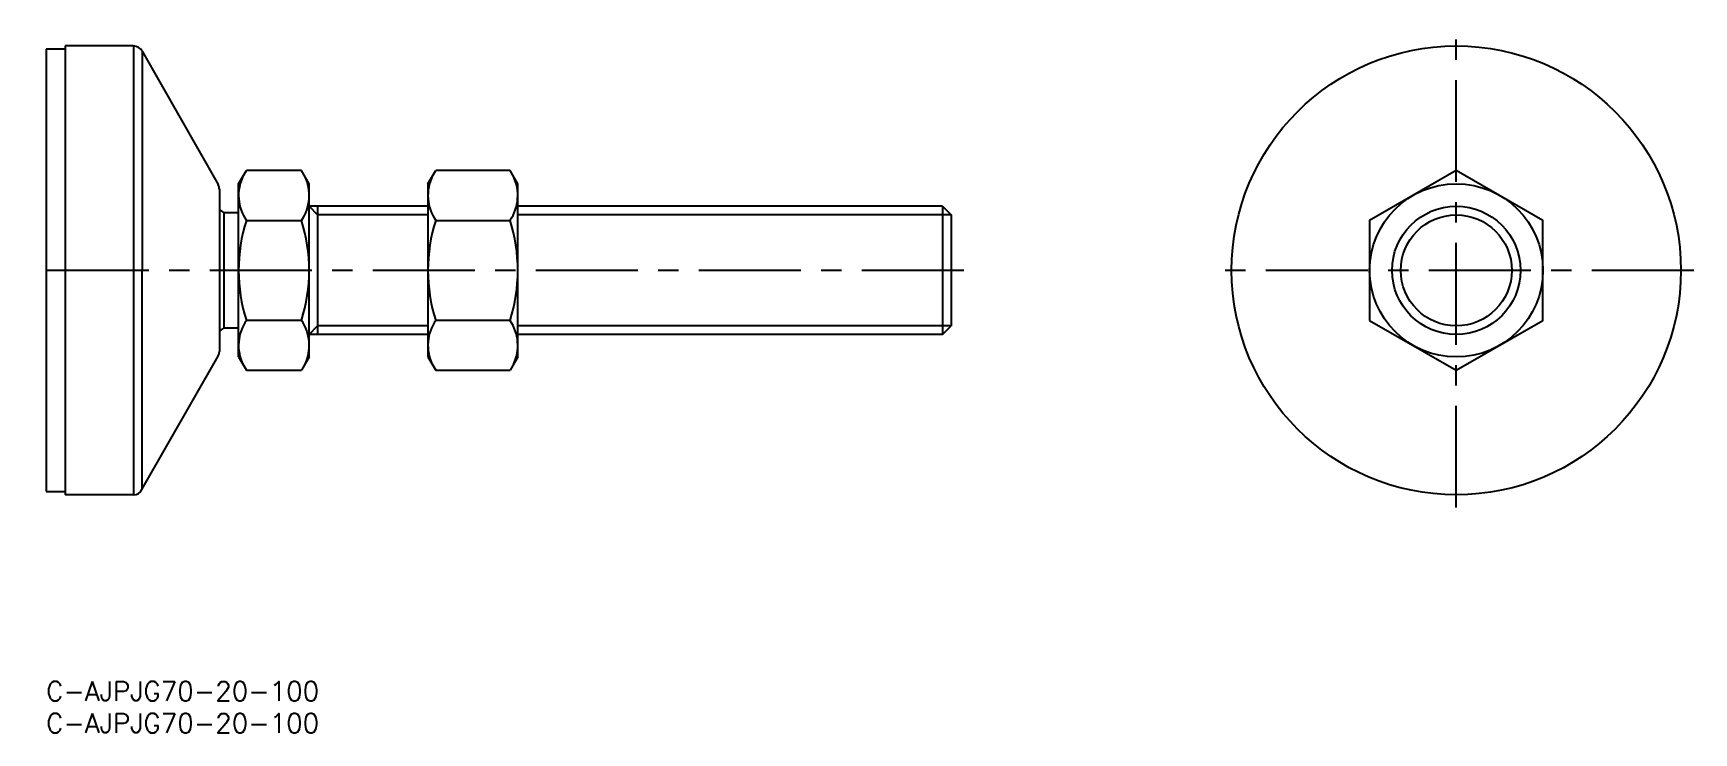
# Model space of a CAD drawing. Extents: x -2 to 257, y -8 to 101.
import ezdxf

# ---------------------------------------------------------------- set-up
doc = ezdxf.new("R2010")
doc.units = 0
doc.header["$LTSCALE"] = 0.5
doc.linetypes.add('CENTER', pattern=[50.8, 31.75, -6.35, 6.35, -6.35])
doc.layers.get('0').update_dxf_attribs({"linetype": 'CONTINUOUS'})
doc.layers.add('CENTER', color=1, linetype='CENTER')
doc.layers.add('後で消してね', color=7, linetype='CONTINUOUS')
doc.styles.get("Standard").update_dxf_attribs({"font": 'txt.shx', "height": 3, "bigfont": 'bigfont.shx'})

# ---------------------------------------------------------------- blocks, each defined once
blk = doc.blocks.new('*U12')
at = {"color": 7, "linetype": 'CONTINUOUS'}
blk.add_text('C-AJPJG70-20-100', height=3, dxfattribs=at).set_placement((0, -3))
blk = doc.blocks.new('*U13')
at = {"color": 7, "linetype": 'CONTINUOUS'}
blk.add_text('C-AJPJG70-20-100', height=3, dxfattribs=at).set_placement((0, -8))

msp = doc.modelspace()

# ---------------------------------------------------------------- linework, layer by layer
at = {"color": 7, "linetype": 'CONTINUOUS'}
for p, q in [((3, 98.63), (0, 98.63)), ((0, 98.63), (0, 29.63)), ((3, 99.13), (3, 29.13)), ((13.63, 99.13), (3, 99.13)), ((13.63, 99.13), (13.64, 29.13)), ((14.99, 98.32), (14.94, 29.93)), ((14.99, 98.32), (26.8, 77.52)), ((30, 77.63), (31.21, 79.72)), ((30, 50.63), (30, 77.63)), ((39.79, 79.72), (31.21, 79.72)), ((41, 77.63), (39.79, 79.72)), ((41, 50.63), (41, 77.63)), ((59.5, 77.63), (60.71, 79.72)), ((59.5, 77.63), (59.5, 50.63)), ((72.29, 79.72), (60.71, 79.72)), ((73.5, 77.63), (72.29, 79.72)), ((73.5, 50.63), (73.5, 77.63)), ((27, 76.78), (27, 51.48)), ((30, 73.13), (27.69, 73.13)), ((27.69, 73.13), (27.69, 55.13)), ((59.5, 74.13), (41, 74.13)), ((42.31, 74.13), (42.31, 54.13)), ((139.65, 74.13), (73.5, 74.13)), ((139.65, 74.13), (139.65, 54.13)), ((139.65, 74.13), (141, 72.78)), ((141, 72.78), (141, 55.48)), ((31.21, 71.92), (39.79, 71.92)), ((60.71, 71.92), (72.29, 71.92)), ((30, 55.13), (27.69, 55.13)), ((39.79, 56.33), (31.21, 56.33)), ((72.29, 56.33), (60.71, 56.33)), ((139.65, 54.13), (141, 55.48)), ((59.5, 54.13), (41, 54.13)), ((139.65, 54.13), (73.5, 54.13)), ((14.94, 29.93), (26.8, 50.73)), ((30, 50.63), (31.21, 48.54)), ((41, 50.63), (39.79, 48.54)), ((59.5, 50.63), (60.71, 48.54)), ((73.5, 50.63), (72.29, 48.54)), ((31.21, 48.54), (39.79, 48.54)), ((60.71, 48.54), (72.29, 48.54)), ((0, 29.63), (3, 29.63)), ((13.64, 29.13), (3, 29.13))]:
    msp.add_line(p, q, dxfattribs=at)
at = {"color": 3, "linetype": 'CONTINUOUS'}
for p, q in [((41, 74.13), (42.31, 72.78)), ((59.5, 72.78), (42.31, 72.78)), ((141, 72.78), (73.5, 72.78)), ((41, 54.13), (42.31, 55.48)), ((59.5, 55.48), (42.31, 55.48)), ((141, 55.48), (73.5, 55.48))]:
    msp.add_line(p, q, dxfattribs=at)
at = {"color": 7, "linetype": 'CONTINUOUS'}
msp.add_lwpolyline([(206.22, 56.33), (219.72, 48.54), (233.22, 56.33), (233.22, 71.92), (219.72, 79.72), (206.22, 71.92)], close=True, dxfattribs=at)
for radius in [35, 13.5, 10]:
    msp.add_circle((219.72, 64.13), radius, dxfattribs=at)
at = {"color": 3, "linetype": 'CONTINUOUS'}
msp.add_circle((219.72, 64.13), 8.65, dxfattribs=at)
at = {"color": 7, "linetype": 'CONTINUOUS'}
for centre, radius, start, end in [((13.61, 97.54), 1.59, 29.5341, 89.0877), ((36.9, 75.82), 6.9, 154.3842, 214.3842), ((34.1, 75.82), 6.9, 325.6158, 25.6158), ((66.4, 75.82), 6.9, 154.3842, 214.3842), ((66.6, 75.82), 6.9, 325.6158, 25.6158), ((25.5, 76.78), 1.5, 0, 29.6487), ((23.44, 68.13), 6.56, 49.6324, 57.1217), ((55.79, 64.13), 25.79, 162.412, 197.588), ((15.21, 64.13), 25.79, 342.412, 17.588), ((85.29, 64.13), 25.79, 162.412, 197.588), ((47.71, 64.13), 25.79, 342.412, 17.588), ((23.44, 60.13), 6.56, 302.8783, 310.3676), ((36.9, 52.44), 6.9, 145.6158, 205.6158), ((34.1, 52.44), 6.9, 334.3842, 34.3842), ((66.4, 52.44), 6.9, 145.6158, 205.6158), ((66.6, 52.44), 6.9, 334.3842, 34.3842), ((25.5, 51.48), 1.5, 330.3513, 0), ((13.65, 30.57), 1.44, 269.5488, 333.7303)]:
    msp.add_arc(centre, radius, start, end, dxfattribs=at)
at = {"layer": 'CENTER', "color": 1, "linetype": 'CENTER'}
for p, q in [((219.72, 27.13), (219.72, 101.13)), ((143, 64.13), (-2, 64.13)), ((256.72, 64.13), (182.72, 64.13))]:
    msp.add_line(p, q, dxfattribs=at)

# ---------------------------------------------------------------- block references
at = {"layer": '後で消してね', "color": 7, "linetype": 'CONTINUOUS'}
for name in ['*U12', '*U13']:
    msp.add_blockref(name, (0, 0), dxfattribs=at)

doc.saveas('drawing.dxf')
